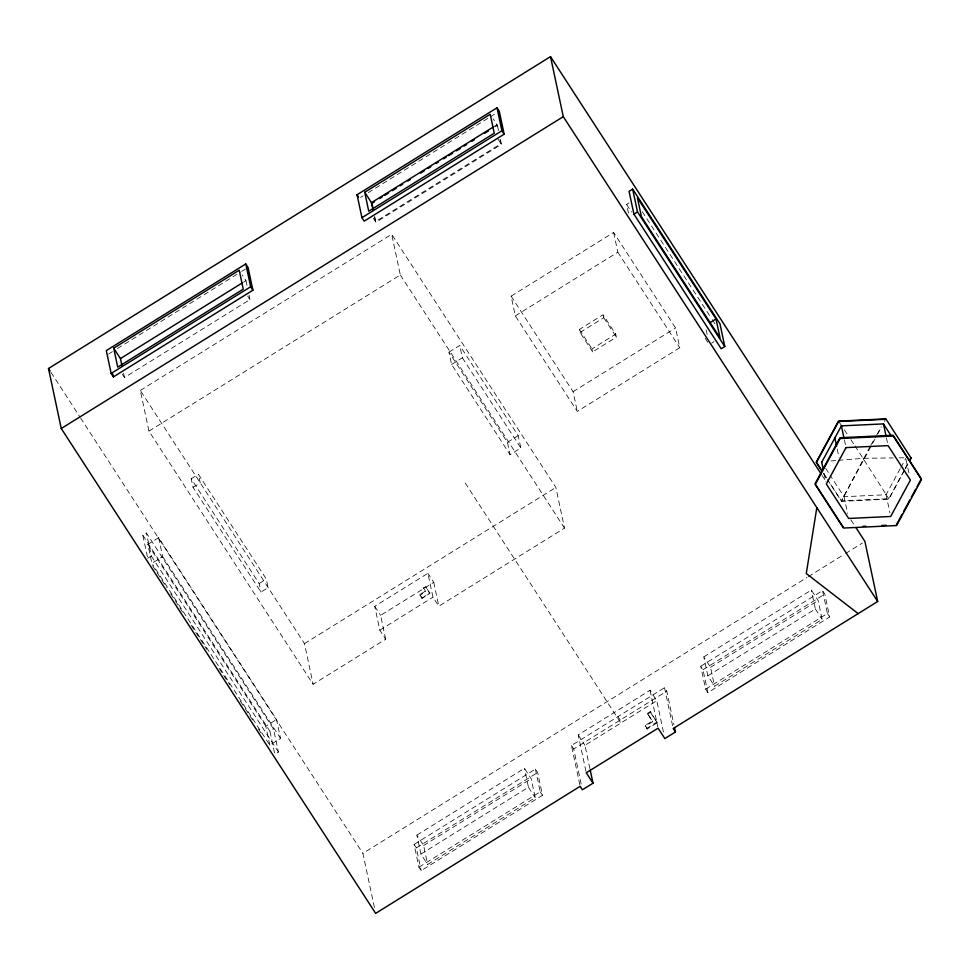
<?xml version="1.0" encoding="UTF-8"?>
<svg xmlns="http://www.w3.org/2000/svg" width="970" height="970" viewBox="0 0 970 970"><rect width="100%" height="100%" fill="white"/><g stroke="black" fill="none" stroke-linecap="round" stroke-linejoin="round"><path stroke-width="0.73" stroke-dasharray="4.85 3.64" d="M870.09 446.479L841.439 500.932L888.823 498.713L904.598 469.601M874.928 439.107L841.439 500.932L827.64 479.653M877.741 433.905L881.257 427.406M900.16 468.74L886.083 494.748L844.033 496.713L830.465 475.797M900.863 467.443L905.798 458.337M905.313 468.28L908.175 462.981M904.67 470.001L888.908 499.113L841.523 501.332L827.725 480.053M905.398 468.68L908.26 463.381M870.842 445.169L876.104 435.966M876.856 434.657L881.366 426.776M884.373 421.513L885.877 418.882M360.597 197.407L363.168 195.819M368.297 192.618L489.001 117.637M490.286 116.836L495.415 113.648M108.543 354.062L112.387 351.673M117.503 348.497L240.366 272.17M241.651 271.37L245.483 268.993M243.397 282.221L245.956 280.621L242.209 274.849M494.409 126.282L496.967 124.694L498.204 130.526M494.858 126.973L497.416 125.385L493.221 118.91M122.232 374.068L124.475 377.536L249.981 299.572L249.06 295.195M373.244 218.129L375.936 222.288L501.441 144.324L500.508 139.959M140.31 390.437L391.674 234.279L555.858 487.449L564.504 528.116L438.816 606.189L432.972 597.18L427.891 573.306L374.747 606.323L379.828 630.197L385.672 639.206L313.128 684.274L148.956 431.104L140.31 390.437L304.483 643.607L313.128 684.274M148.956 431.104L400.319 274.946L391.674 234.279M628.499 213.182L626.644 204.44L629.033 202.96M191.223 478.78L198.413 474.318L266.326 579.054L268.144 587.626L260.966 592.088L193.042 487.352L191.223 478.78L259.148 583.516L260.966 592.088M193.042 487.352L200.232 482.89L198.413 474.318M511.129 296.141L613.634 232.46L675.581 327.993L679.776 347.733L577.283 411.413L515.325 315.88L511.129 296.141L573.076 391.674L577.283 411.413M147.416 556.828L142.832 535.246L146.422 533.015L273.528 729.028L278.426 752.053L274.837 754.284M448.964 352.146L459.744 345.453L518.21 435.627L520.841 447.982L510.074 454.675L451.596 364.514L448.964 352.146L507.443 442.32L510.074 454.675M515.325 315.88L617.829 252.2L613.634 232.46M158.643 537.695L162.669 556.634L151.89 563.327L147.864 544.388L158.643 537.695L276.535 719.51L280.56 738.449L269.793 745.142L152.714 564.601M451.596 364.514L462.375 357.821L459.744 345.453M147.719 558.259L151.308 556.028L146.422 533.015M592.634 351.867L580.048 332.443L579.405 329.461L603.11 314.729L615.707 334.153L592.003 348.873L592.634 351.867L616.338 337.148L615.538 333.353M580.048 332.443L603.74 317.724L603.11 314.729M259.148 583.516L266.326 579.054M573.076 391.674L675.581 327.993M507.443 442.32L518.21 435.627M711.665 343.101L714.053 341.622M304.483 643.607L555.858 487.449M423.538 587.941L425.684 586.607L429.868 593.446L421.962 598.344L419.816 594.634L425.551 591.057L423.538 587.941L425.684 591.664L419.937 595.228M385.672 639.206L380.592 615.344L433.748 582.327L427.891 573.306M421.962 598.344L429.734 592.84M379.828 630.197L432.972 597.18M269.793 745.142L265.768 726.203L276.535 719.51M274.522 752.841L269.939 731.259L273.528 729.028M374.42 907.508L362.901 853.345L807.004 577.465M808.289 576.665L844.324 554.27M845.61 553.47L862.354 543.079M416.882 835.134L524.443 768.325L531.184 778.728L535.21 797.667L427.661 864.476L420.919 854.073L416.882 835.134L423.635 845.537L427.661 864.476M585.953 771.344L578.217 734.92L650.033 690.301L656.775 700.704L663.589 732.75M703.808 656.896L811.356 590.075L818.098 600.478L822.123 619.418L714.575 686.239L707.833 675.835L703.808 656.896L710.549 667.299L714.575 686.239M579.83 784.875L571.463 745.506L664.523 687.694L666.766 691.161L673.895 724.699M414.105 844.433L535.404 769.077L537.659 772.544L542.497 795.303L421.186 870.66L418.943 867.192L414.105 844.433L416.348 847.901L421.186 870.66M700.752 666.281L822.56 590.609L824.815 594.076L829.677 616.968L707.87 692.641L705.626 689.173L700.752 666.281L703.007 669.749L707.87 692.641M581.151 783.966L573.719 748.973L666.766 691.161M416.348 847.901L537.659 772.544M703.007 669.749L824.815 594.076M423.635 845.537L531.184 778.728M589.918 768.628L584.958 745.324L656.775 700.704M710.549 667.299L818.098 600.478M420.919 854.073L528.468 787.264L524.443 768.325M647.427 713.362L650.3 711.568L657.211 722.771L647.16 729.016L645.195 725.451L652.373 720.989L647.427 713.362L652.543 721.789L645.365 726.251M707.833 675.835L815.382 609.014L811.356 590.075M647.596 714.15L650.47 712.368L650.3 711.568M418.943 867.192L540.241 791.835L535.404 769.077M705.626 689.173L827.434 613.501L822.56 590.609M647.16 729.016L646.99 728.227L657.042 721.971M830.975 460.932L836.855 460.459M838.322 460.338L863.324 458.313L893.152 457.925M899.117 457.852L905.071 457.767M838.492 421.101L840.978 424.824M844.288 429.783L847.598 434.742M850.908 439.701L854.218 444.672M855.043 445.909L888.823 498.713M825.688 468.425L829.665 474.572M823.578 473.384L826.828 478.392M823.663 473.784L826.913 478.792M822.123 475.482L825.421 480.55M850.932 519.896L855.043 526.249M642.249 211.678L711.422 318.342M712.247 319.615L715.533 324.695M626.644 204.44L631.555 212.018M705.178 338.275L708.452 343.332M617.829 252.2L679.776 347.733M827.434 613.501L829.677 616.968M815.382 609.014L822.123 619.418M497.998 139.013L501.441 144.324M603.74 317.724L616.338 337.148M579.405 329.461L592.003 348.873M462.375 357.821L520.841 447.982M400.319 274.946L564.504 528.116M650.47 712.368L657.211 722.771M645.195 725.451L646.99 728.227M617.987 716.6L620.242 720.067M465.236 483.024L620.873 723.014M578.217 734.92L584.958 745.324M571.463 745.506L573.719 748.973M247.738 296.105L249.981 299.572M429.868 593.446L425.684 586.607M419.816 594.634L421.841 597.75M540.241 791.835L542.497 795.303M528.468 787.264L535.21 797.667M374.747 606.323L380.592 615.344M50.973 372.322L79.77 416.736M80.595 418.009L362.901 853.345M162.669 556.634L280.56 738.449M142.832 535.246L269.939 731.259M147.864 544.388L265.768 726.203M151.308 556.028L278.426 752.053M152.642 565.849L166.585 587.347M170.684 593.676L183.803 613.913M191.187 625.286L206.768 649.318M219.062 668.281L229.732 684.723M240.39 701.164L244.488 707.494M245.313 708.755L252.685 720.14M258.432 728.991L262.531 735.308M906.089 459.731L909.06 473.687M886.422 437.858L887.611 443.435M885.998 494.348L889.939 512.887M863.324 458.313L863.664 459.913M844.373 439.822L845.864 446.806M837.219 449.146L839.001 457.525M843.948 496.313L847.586 513.457M824.063 473.433L825.846 481.811M706.172 330.018L707.106 334.395M664.523 687.694L672.574 725.609M650.033 690.301L657.769 726.724M652.373 720.989L652.543 721.789M497.416 125.385L498.35 129.762M500.059 139.256L500.993 143.633L375.487 221.596L374.565 217.231M374.699 216.468L375.936 222.288M433.748 582.327L438.816 606.189M245.956 280.621L247.192 286.453M123.554 373.159L124.475 377.536"/><path stroke-width="1.45" d="M816.825 507.637L806.276 573.537L858.159 613.622M821.699 462.278L841.414 425.866L883.464 423.902L891.43 436.197M815.055 483.727L839.971 437.725L893.103 435.239L921.33 478.756M909.605 460.338L911.036 457.695M909.69 460.738L911.121 458.095L885.877 418.882L838.492 421.101L816.279 462.12L821.954 470.886M896.413 524.758L902.112 514.245M903.531 511.614L909.945 499.792M911.363 497.161L915.631 489.268M917.062 486.649L920.615 480.077M590.221 770.083L593.009 783.202L582.388 789.798L580.145 786.33L375.657 913.364L61.255 428.522L48.5 368.515L550.511 56.636L821.299 474.209M245.798 263.937L106.3 350.594L111.15 373.426L113.393 376.893L252.903 290.224L248.041 267.405L245.798 263.937L250.648 286.756L252.903 290.224M357.057 194.74L497.016 107.791L499.271 111.259L504.145 134.212L364.186 221.16L361.943 217.692L357.057 194.74L358.56 197.055M113.708 348.194L239.214 270.218L243.24 289.157L117.734 367.133L113.708 348.194L120.45 358.597L122.002 365.884M364.72 192.254L490.226 114.29L494.251 133.229L368.745 211.193L364.72 192.254L371.91 203.348L374.468 201.76M120.45 358.597L242.112 283.01M493.124 127.082L371.462 202.657L373.013 209.944M379.597 198.583L382.156 196.983M384.714 195.394L388.558 193.006M392.401 190.629L396.245 188.241M400.089 185.852L402.647 184.264M407.776 181.075L410.334 179.486M420.58 173.121L424.423 170.732M428.267 168.344L430.825 166.755M435.942 163.578L438.501 161.978M443.629 158.801L446.188 157.213M448.746 155.612L452.59 153.236M456.433 150.847L460.277 148.458M464.121 146.07L466.679 144.481M471.808 141.293L474.366 139.704M484.612 133.339L488.456 130.95M111.15 373.426L250.648 286.756M361.943 217.692L501.902 130.744L497.016 107.791M61.255 428.522L563.279 116.655L550.511 56.636M632.658 189.126L629.069 191.357L633.919 214.152L721.207 348.751L724.796 346.52L719.946 323.725L632.658 189.126L637.508 211.921L724.796 346.52M633.919 214.152L637.508 211.921M710.028 322.683L716.018 318.96L637.411 197.747L641.437 216.686L720.043 337.899L716.018 318.96M855.867 527.51L864.925 541.478L877.68 601.485L673.204 728.519L675.447 731.986L664.826 738.582L658.084 728.179L586.268 772.799L593.009 783.202M885.962 419.282L838.577 421.501L816.364 462.52L822.039 471.287M862.815 526.334L865.737 526.201M881.803 525.449L886.192 525.243M815.867 484.964L843.282 527.243M563.279 116.655L877.68 601.485M501.902 130.744L504.145 134.212M48.5 368.515L50.149 371.049M883.464 423.902L886.131 436.464M841.329 425.466L844.082 438.428M834.77 437.579L836.625 446.358M821.614 461.878L823.178 469.25M674.514 727.609L675.447 731.986M372.225 204.815L372.844 207.725M112.787 374.032L113.393 376.893M840.141 438.513L815.224 484.527L843.451 528.044L896.583 525.558L921.5 479.556L893.273 436.039L840.141 438.513M846.034 447.594L826.319 484.006L848.653 518.441L890.69 516.476L910.418 480.077L888.083 445.63L846.034 447.594"/></g></svg>
